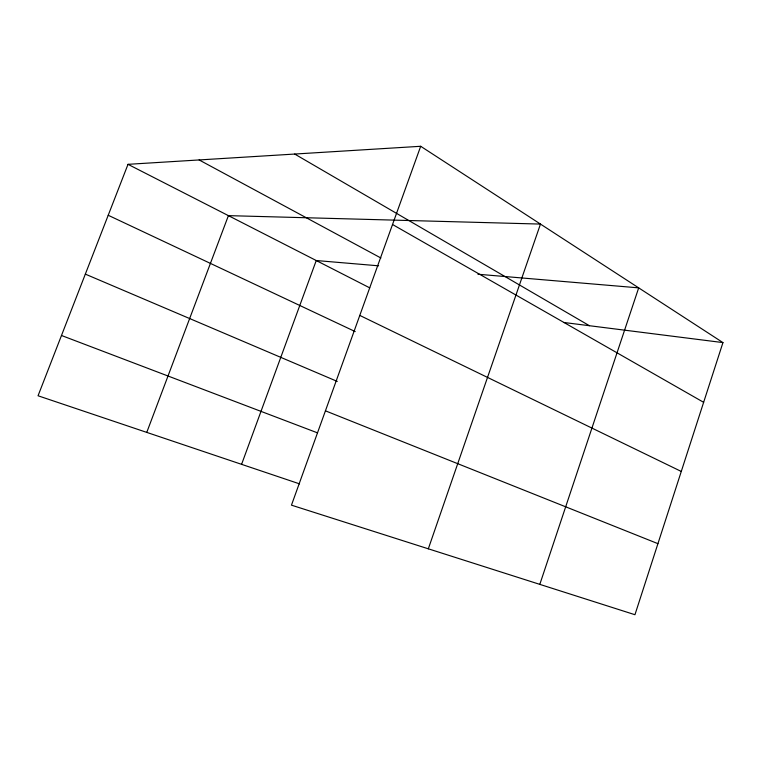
<?xml version="1.0" encoding="UTF-8"?>
<svg xmlns="http://www.w3.org/2000/svg" width="761" height="761" viewBox="0 0 761 761"><rect width="100%" height="100%" fill="white"/><g stroke="black" fill="none" stroke-linecap="round" stroke-linejoin="round"><path stroke-width="1.14" d="M722.95 342.593L634.95 614.717L291.463 505.161L420.69 146.283L722.95 342.593L563.72 322.464M539.815 584.372L638.688 287.867L477.927 274.236M428.319 548.814L540.472 224.076L228.414 215.639L146.768 432.391M241.589 464.334L316.253 260.528L378.617 265.817M420.69 146.283L128.01 164.328L38.05 395.768L299.549 483.863M61.479 335.487L317.499 432.857M325.432 410.826L657.923 543.658M85.337 274.122L337.285 381.423M108.214 215.268L355.225 331.587M359.791 315.415L681.276 471.449M128.01 164.328L369.732 287.858M199.135 159.943L380.9 257.998M392.524 224.495L703.64 402.322M294.707 154.055L589.442 325.718"/></g></svg>
